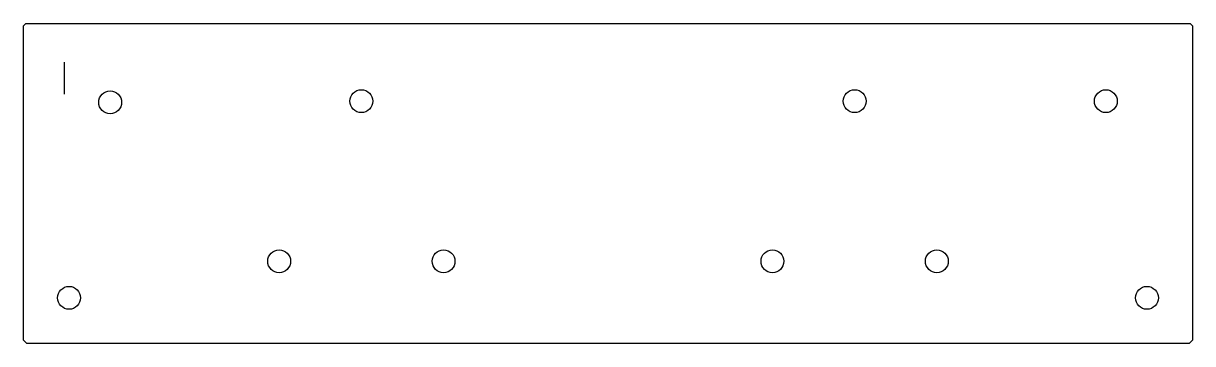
# Model space of a CAD drawing. Header units: millimetres. Extents: x 18 to 274, y -165 to -95.
import ezdxf

# ---------------------------------------------------------------- set-up
doc = ezdxf.new("R2010")
doc.units = ezdxf.units.MM
doc.layers.get('0').update_dxf_attribs({"linetype": 'CONTINUOUS'})

msp = doc.modelspace()

# ---------------------------------------------------------------- linework, layer by layer
msp.add_line((27.5, -110.5), (27.5, -103.5))
msp.add_lwpolyline([(274, -95), (274.5, -95.5), (274.5, -164.25), (273.75, -165), (270.75, -165), (19.25, -165), (18.5, -164.25), (18.5, -95.5), (19, -95)], close=True)
for centre in [(37.5, -112.25), (92.5, -112), (200.5, -112), (255.5, -112), (74.5, -147), (110.5, -147), (182.5, -147), (218.5, -147), (28.5, -155), (264.5, -155)]:
    msp.add_circle(centre, 2.5)

doc.saveas('drawing.dxf')
